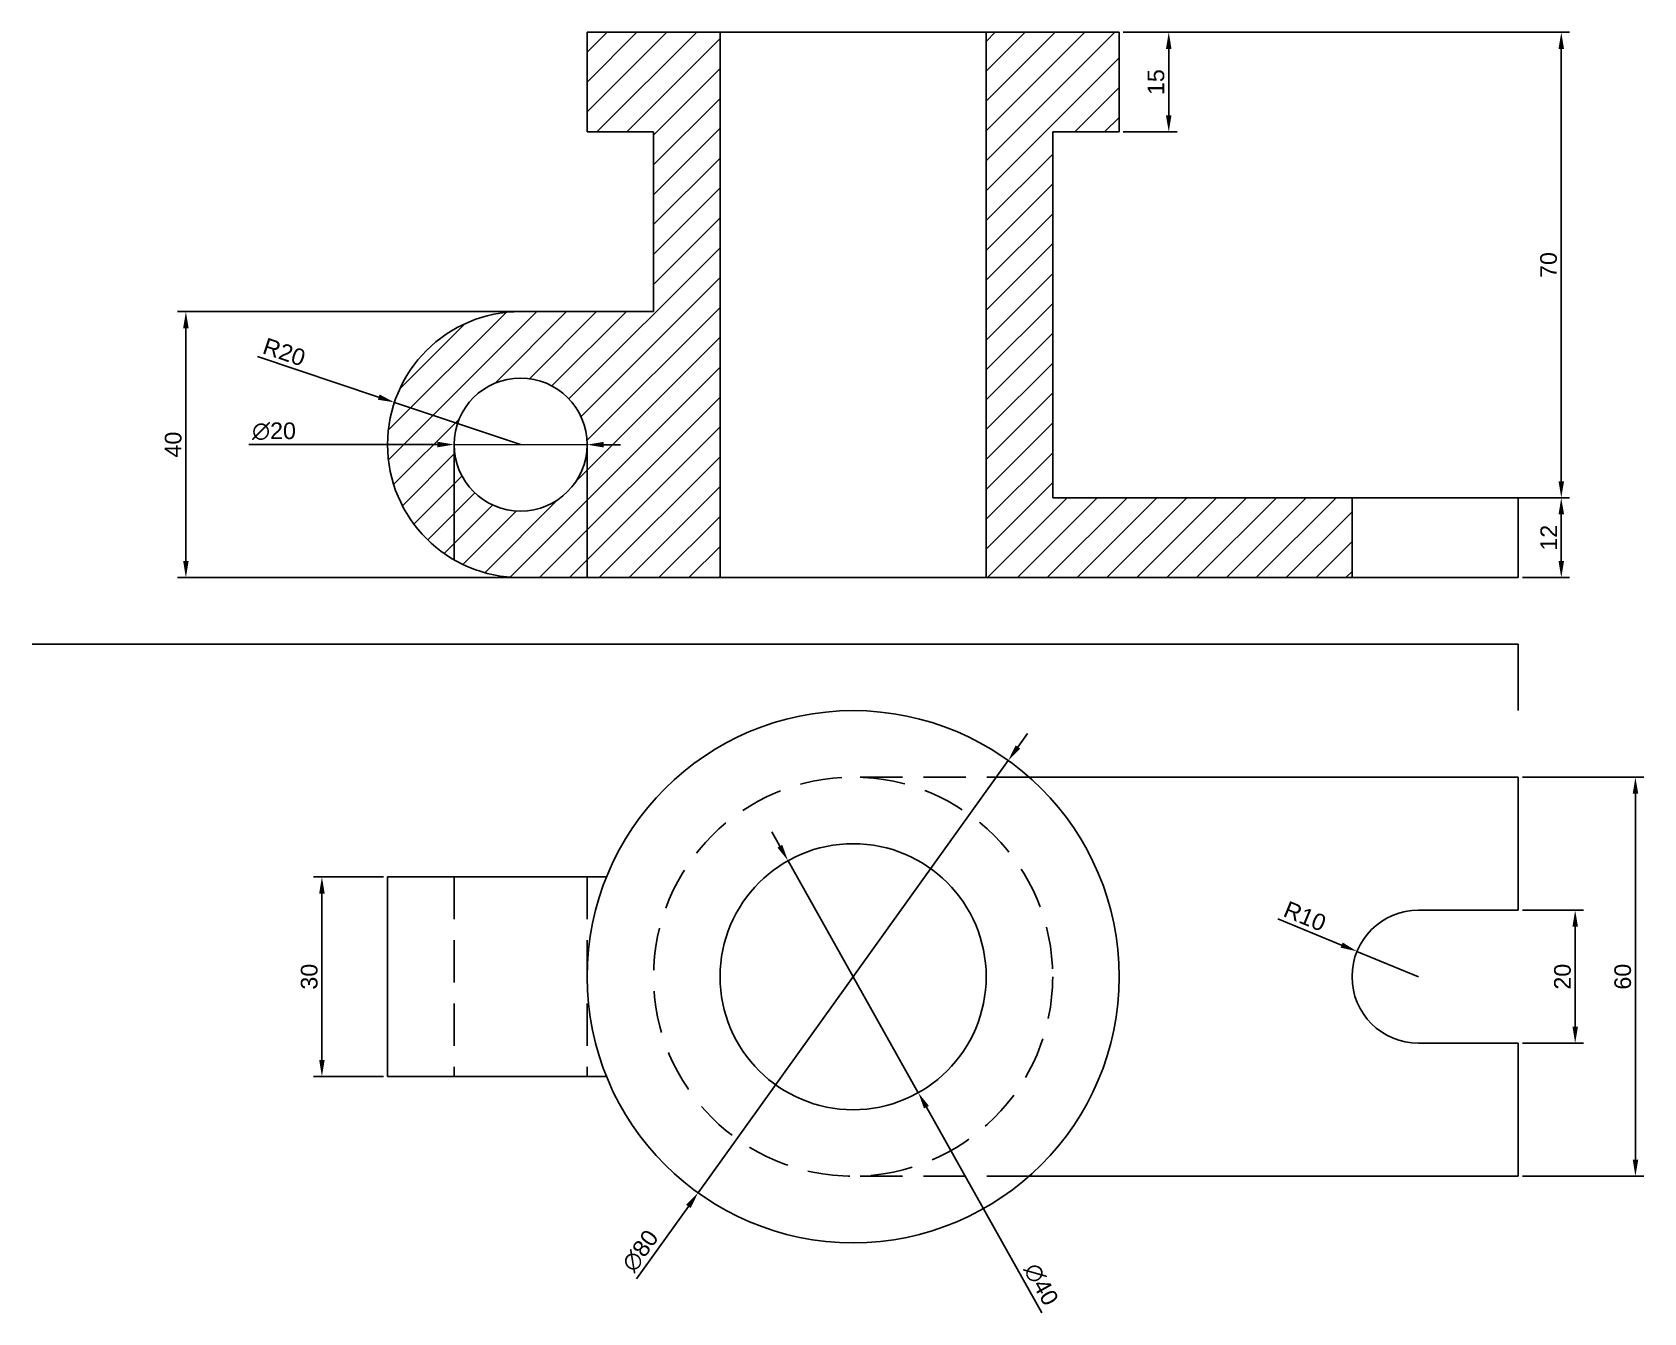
# Model space of a CAD drawing. Header units: millimetres. Extents: x -223 to 19, y -101 to 92.
import ezdxf

# ---------------------------------------------------------------- set-up
doc = ezdxf.new("R2010")
doc.units = ezdxf.units.MM
doc.linetypes.add('DASHED2', pattern=[9.525, 6.35, -3.175])
doc.layers.add('annot', color=30, linetype='Continuous')
doc.layers.add('HIDDEN', color=7, linetype='DASHED2')
doc.styles.get("Standard").update_dxf_attribs({"font": 'arial.ttf'})
doc.dimstyles.new('ISO-25', dxfattribs={"dimtxt": 2.5, "dimasz": 2.5, "dimexe": 1.25, "dimexo": 0.625, "dimtad": 1, "dimtxsty": 'Standard', "dimcen": 2.5, "dimadec": 0, "dimazin": 0, "dimtfac": 1, "dimtmove": 0, "dimatfit": 3, "dimfxl": 1, "dimarcsym": 0})

# ---------------------------------------------------------------- blocks, each defined once
blk = doc.blocks.new('*D1')
at = {"layer": 'annot', "color": 0, "lineweight": -2, "transparency": 16777216}
for p, q in [((-111.02, -30.38), (-112.24, -28.2)), ((-109.79, -32.56), (-90.21, -67.44)), ((-71.62, -100.53), (-88.98, -69.62))]:
    blk.add_line(p, q, dxfattribs=at)
at = {"layer": 'annot', "color": 0, "transparency": 16777216}
for points in [[(-110.66, -30.18), (-111.38, -30.59), (-109.79, -32.56)], [(-88.62, -69.41), (-89.34, -69.82), (-90.21, -67.44)]]:
    blk.add_solid(points, dxfattribs=at)
at = {"layer": 'Defpoints', "color": 0, "transparency": 16777216}
for p in [(-109.79, -32.56), (-90.21, -67.44)]:
    blk.add_point(p, dxfattribs=at)
at = {"layer": 'annot', "color": 0, "transparency": 16777216, "insert": (-71.75, -96.27), "char_height": 2.5, "attachment_point": 5, "rotation": 299.3211}
blk.add_mtext('∅40', dxfattribs=at)
blk = doc.blocks.new('*D2')
at = {"layer": 'annot', "color": 0, "lineweight": -2, "transparency": 16777216}
for p, q in [((-75.23, -15.47), (-73.77, -13.43)), ((-76.69, -17.5), (-123.31, -82.5)), ((-132.59, -95.43), (-124.77, -84.53))]:
    blk.add_line(p, q, dxfattribs=at)
at = {"layer": 'annot', "color": 0, "transparency": 16777216}
for points in [[(-75.57, -15.22), (-74.89, -15.71), (-76.69, -17.5)], [(-125.11, -84.29), (-124.43, -84.78), (-123.31, -82.5)]]:
    blk.add_solid(points, dxfattribs=at)
at = {"layer": 'Defpoints', "color": 0, "transparency": 16777216}
for p in [(-76.69, -17.5), (-123.31, -82.5)]:
    blk.add_point(p, dxfattribs=at)
at = {"layer": 'annot', "color": 0, "transparency": 16777216, "insert": (-131.99, -91.22), "char_height": 2.5, "attachment_point": 5, "rotation": 54.3487}
blk.add_mtext('∅80', dxfattribs=at)
blk = doc.blocks.new('*D3')
at = {"layer": 'annot', "color": 0, "lineweight": -2, "transparency": 16777216}
for p, q in [((-190.84, 30.03), (-162.5, 30.01)), ((-140, 29.99), (-160, 30.01)), ((-137.5, 29.99), (-135, 29.99))]:
    blk.add_line(p, q, dxfattribs=at)
at = {"layer": 'annot', "color": 0, "transparency": 16777216}
for points in [[(-162.5, 30.43), (-162.5, 29.59), (-160, 30.01)], [(-137.5, 30.41), (-137.5, 29.57), (-140, 29.99)]]:
    blk.add_solid(points, dxfattribs=at)
at = {"layer": 'Defpoints', "color": 0, "transparency": 16777216}
for p in [(-160, 30.01), (-140, 29.99)]:
    blk.add_point(p, dxfattribs=at)
at = {"layer": 'annot', "color": 0, "transparency": 16777216, "insert": (-187.07, 32), "char_height": 2.5, "attachment_point": 5, "rotation": 359.9541}
blk.add_mtext('∅20', dxfattribs=at)
blk = doc.blocks.new('*D4')
at = {"layer": 'annot', "color": 0, "lineweight": -2, "transparency": 16777216}
for p, q in [((-189.56, 43.25), (-171.34, 37.14)), ((-150, 30), (-168.97, 36.35))]:
    blk.add_line(p, q, dxfattribs=at)
at = {"layer": 'annot', "color": 0, "transparency": 16777216}
blk.add_solid([(-171.2, 37.54), (-171.47, 36.75), (-168.97, 36.35)], dxfattribs=at)
at = {"layer": 'Defpoints', "color": 0, "transparency": 16777216}
for p in [(-168.97, 36.35), (-150, 30)]:
    blk.add_point(p, dxfattribs=at)
at = {"layer": 'annot', "color": 0, "transparency": 16777216, "insert": (-185.54, 43.91), "char_height": 2.5, "attachment_point": 5, "rotation": 341.4871}
blk.add_mtext('R20', dxfattribs=at)
blk = doc.blocks.new('*D5')
at = {"layer": 'annot', "color": 0, "lineweight": -2, "transparency": 16777216}
for p, q in [((0.63, 22), (7.71, 22)), ((6.46, 19.5), (6.46, 12.5)), ((0.63, 10), (7.71, 10))]:
    blk.add_line(p, q, dxfattribs=at)
at = {"layer": 'annot', "color": 0, "transparency": 16777216}
for points in [[(6.05, 19.5), (6.88, 19.5), (6.46, 22)], [(6.05, 12.5), (6.88, 12.5), (6.46, 10)]]:
    blk.add_solid(points, dxfattribs=at)
at = {"layer": 'Defpoints', "color": 0, "transparency": 16777216}
for p in [(0, 22), (0, 10), (6.46, 10)]:
    blk.add_point(p, dxfattribs=at)
at = {"layer": 'annot', "color": 0, "transparency": 16777216, "insert": (4.58, 16), "char_height": 2.5, "attachment_point": 5, "rotation": 90}
blk.add_mtext('12', dxfattribs=at)
blk = doc.blocks.new('*D6')
at = {"layer": 'annot', "color": 0, "lineweight": -2, "transparency": 16777216}
for p, q in [((0.63, -40), (9.8, -40)), ((8.55, -42.5), (8.55, -57.5)), ((0.63, -60), (9.8, -60))]:
    blk.add_line(p, q, dxfattribs=at)
at = {"layer": 'annot', "color": 0, "transparency": 16777216}
for points in [[(8.14, -42.5), (8.97, -42.5), (8.55, -40)], [(8.14, -57.5), (8.97, -57.5), (8.55, -60)]]:
    blk.add_solid(points, dxfattribs=at)
at = {"layer": 'Defpoints', "color": 0, "transparency": 16777216}
for p in [(0, -40), (0, -60), (8.55, -60)]:
    blk.add_point(p, dxfattribs=at)
at = {"layer": 'annot', "color": 0, "transparency": 16777216, "insert": (6.65, -50), "char_height": 2.5, "attachment_point": 5, "rotation": 90}
blk.add_mtext('20', dxfattribs=at)
blk = doc.blocks.new('*D7')
at = {"layer": 'annot', "color": 0, "lineweight": -2, "transparency": 16777216}
for p, q in [((0.63, -20), (18.86, -20)), ((17.61, -22.5), (17.61, -77.5)), ((0.63, -80), (18.86, -80))]:
    blk.add_line(p, q, dxfattribs=at)
at = {"layer": 'annot', "color": 0, "transparency": 16777216}
for points in [[(17.2, -22.5), (18.03, -22.5), (17.61, -20)], [(17.2, -77.5), (18.03, -77.5), (17.61, -80)]]:
    blk.add_solid(points, dxfattribs=at)
at = {"layer": 'Defpoints', "color": 0, "transparency": 16777216}
for p in [(0, -20), (0, -80), (17.61, -80)]:
    blk.add_point(p, dxfattribs=at)
at = {"layer": 'annot', "color": 0, "transparency": 16777216, "insert": (15.71, -50), "char_height": 2.5, "attachment_point": 5, "rotation": 90}
blk.add_mtext('60', dxfattribs=at)
blk = doc.blocks.new('*D8')
at = {"layer": 'annot', "color": 0, "lineweight": -2, "transparency": 16777216}
for p, q in [((-36.14, -41.3), (-26.56, -45.24)), ((-15, -50), (-24.25, -46.19))]:
    blk.add_line(p, q, dxfattribs=at)
at = {"layer": 'annot', "color": 0, "transparency": 16777216}
blk.add_solid([(-26.4, -44.86), (-26.72, -45.63), (-24.25, -46.19)], dxfattribs=at)
at = {"layer": 'Defpoints', "color": 0, "transparency": 16777216}
for p in [(-24.25, -46.19), (-15, -50)]:
    blk.add_point(p, dxfattribs=at)
at = {"layer": 'annot', "color": 0, "transparency": 16777216, "insert": (-32.08, -40.92), "char_height": 2.5, "attachment_point": 5, "rotation": 337.6309}
blk.add_mtext('R10', dxfattribs=at)
blk = doc.blocks.new('*D9')
at = {"layer": 'annot', "color": 0, "lineweight": -2, "transparency": 16777216}
for p, q in [((-170.62, -35), (-181.12, -35)), ((-179.87, -37.5), (-179.87, -62.5)), ((-170.62, -65), (-181.12, -65))]:
    blk.add_line(p, q, dxfattribs=at)
at = {"layer": 'annot', "color": 0, "transparency": 16777216}
for points in [[(-180.28, -37.5), (-179.45, -37.5), (-179.87, -35)], [(-180.28, -62.5), (-179.45, -62.5), (-179.87, -65)]]:
    blk.add_solid(points, dxfattribs=at)
at = {"layer": 'Defpoints', "color": 0, "transparency": 16777216}
for p in [(-170, -35), (-179.87, -65), (-170, -65)]:
    blk.add_point(p, dxfattribs=at)
at = {"layer": 'annot', "color": 0, "transparency": 16777216, "insert": (-181.77, -50), "char_height": 2.5, "attachment_point": 5, "rotation": 90}
blk.add_mtext('30', dxfattribs=at)
blk = doc.blocks.new('*D10')
at = {"layer": 'annot', "color": 0, "lineweight": -2, "transparency": 16777216}
for p, q in [((-130.63, 50), (-201.57, 50)), ((-200.32, 47.5), (-200.32, 12.5)), ((-130.63, 10), (-201.57, 10))]:
    blk.add_line(p, q, dxfattribs=at)
at = {"layer": 'annot', "color": 0, "transparency": 16777216}
for points in [[(-200.73, 47.5), (-199.9, 47.5), (-200.32, 50)], [(-200.73, 12.5), (-199.9, 12.5), (-200.32, 10)]]:
    blk.add_solid(points, dxfattribs=at)
at = {"layer": 'Defpoints', "color": 0, "transparency": 16777216}
for p in [(-130, 50), (-200.32, 10), (-130, 10)]:
    blk.add_point(p, dxfattribs=at)
at = {"layer": 'annot', "color": 0, "transparency": 16777216, "insert": (-202.22, 30), "char_height": 2.5, "attachment_point": 5, "rotation": 90}
blk.add_mtext('40', dxfattribs=at)
blk = doc.blocks.new('*D11')
at = {"layer": 'annot', "color": 0, "lineweight": -2, "transparency": 16777216}
for p, q in [((-59.38, 92), (-51.3, 92)), ((-52.55, 89.5), (-52.55, 79.5)), ((-59.38, 77), (-51.3, 77))]:
    blk.add_line(p, q, dxfattribs=at)
at = {"layer": 'annot', "color": 0, "transparency": 16777216}
for points in [[(-52.97, 89.5), (-52.14, 89.5), (-52.55, 92)], [(-52.97, 79.5), (-52.14, 79.5), (-52.55, 77)]]:
    blk.add_solid(points, dxfattribs=at)
at = {"layer": 'Defpoints', "color": 0, "transparency": 16777216}
for p in [(-60, 92), (-60, 77), (-52.55, 77)]:
    blk.add_point(p, dxfattribs=at)
at = {"layer": 'annot', "color": 0, "transparency": 16777216, "insert": (-54.46, 84.5), "char_height": 2.5, "attachment_point": 5, "rotation": 90}
blk.add_mtext('15', dxfattribs=at)
blk = doc.blocks.new('*D12')
at = {"layer": 'annot', "color": 0, "lineweight": -2, "transparency": 16777216}
for p, q in [((-59.38, 92), (7.71, 92)), ((6.46, 89.5), (6.46, 24.5)), ((-59.38, 22), (7.71, 22))]:
    blk.add_line(p, q, dxfattribs=at)
at = {"layer": 'annot', "color": 0, "transparency": 16777216}
for points in [[(6.05, 89.5), (6.88, 89.5), (6.46, 92)], [(6.05, 24.5), (6.88, 24.5), (6.46, 22)]]:
    blk.add_solid(points, dxfattribs=at)
at = {"layer": 'Defpoints', "color": 0, "transparency": 16777216}
for p in [(-60, 92), (-60, 22), (6.46, 22)]:
    blk.add_point(p, dxfattribs=at)
at = {"layer": 'annot', "color": 0, "transparency": 16777216, "insert": (4.56, 57), "char_height": 2.5, "attachment_point": 5, "rotation": 90}
blk.add_mtext('70', dxfattribs=at)

msp = doc.modelspace()

# ---------------------------------------------------------------- hatches: boundary and pattern name
h = msp.add_hatch()
h.set_pattern_fill('ANSI31', color=256)
h.paths.add_polyline_path([(-120, 77), (-120, 92), (-140, 92), (-140, 77), (-130, 77), (-130, 50), (-150, 50, 1), (-150, 10), (-120, 10), (-120, 22)])
h.paths.add_polyline_path([(-140, 30, -1), (-160, 30, -1)], flags=16)
h.paths.add_polyline_path([(-70, 77), (-60, 77), (-60, 92), (-80, 92), (-80, 77), (-80, 22), (-80, 10), (-25, 10), (-25, 22), (-70, 22)])

# ---------------------------------------------------------------- linework, layer by layer
for p, q in [((-60, 92), (-140, 92)), ((-100, 92), (-140, 92)), ((-140, 92), (-140, 77)), ((-100, 92), (-120, 92)), ((-120, 92), (-120, 77)), ((-60, 92), (-100, 92)), ((-100, 92), (-60, 92)), ((-100, 92), (-80, 92)), ((-80, 92), (-80, 77)), ((-60, 77), (-60, 92)), ((-140, 77), (-130, 77)), ((-130, 77), (-130, 50)), ((-120, 77), (-120, 22)), ((-80, 77), (-80, 22)), ((-70, 77), (-70, 22)), ((-70, 77), (-60, 77)), ((-130, 50), (-150, 50)), ((-160, 30), (-160, 12.679)), ((-140, 29.992), (-140, 10)), ((-120, 22), (-120, 10)), ((-80, 22), (-80, 10)), ((-70, 22), (0, 22)), ((-25, 10), (-25, 22)), ((0, 10), (0, 22)), ((0, 10), (0, 22)), ((0, 10), (-150, 10)), ((0, 0), (-223.42, 0)), ((0, 0), (0, -10)), ((0, -20), (-73.542, -20)), ((0, -20), (0, -30)), ((0, -40), (0, -20)), ((0, -20), (0, -40)), ((-170, -50), (-170, -35)), ((-170, -35), (-137.081, -35)), ((0, -40), (-15, -40)), ((-170, -50), (-170, -65)), ((0, -60), (-15, -60)), ((0, -70), (0, -60)), ((0, -60), (0, -80)), ((0, -60), (0, -70)), ((-170, -65), (-137.081, -65)), ((0, -70), (0, -80)), ((0, -80), (-73.542, -80))]:
    msp.add_line(p, q)
for centre, radius in [((-150, 30), 10), ((-100, -50), 40), ((-100, -50), 20)]:
    msp.add_circle(centre, radius)
for centre, radius in [((-150, 30), 20), ((-15, -50), 10)]:
    msp.add_arc(centre, radius, 90, 270)
at = {"layer": 'HIDDEN'}
for p, q in [((-73.542, -20), (-100, -20)), ((-160, -35), (-160, -65)), ((-140, -35), (-140, -65)), ((-73.542, -80), (-100, -80))]:
    msp.add_line(p, q, dxfattribs=at)
msp.add_circle((-100, -50), 30, dxfattribs=at)

# ---------------------------------------------------------------- dimensions: what is measured, and where the dimension line sits
at = {"layer": 'annot'}
for base, p1, p2, picture, middle in [((-52.554, 77), (-60, 92), (-60, 77), '*D11', (-54.456, 84.5)), ((6.463, 22), (-60, 92), (-60, 22), '*D12', (4.562, 57)), ((-200.315, 10), (-130, 50), (-130, 10), '*D10', (-202.217, 30)), ((6.463, 10), (0, 22), (0, 10), '*D5', (4.583, 16)), ((17.614, -80), (0, -20), (0, -80), '*D7', (15.713, -50)), ((-179.867, -65), (-170, -35), (-170, -65), '*D9', (-181.77, -50)), ((8.553, -60), (0, -40), (0, -60), '*D6', (6.652, -50))]:
    dim = msp.add_linear_dim(base=base, p1=p1, p2=p2, angle=90, dimstyle='ISO-25', dxfattribs=at)
    dim.commit()
    dim.dimension.update_dxf_attribs({"geometry": picture, "text_midpoint": middle})
for center, mpoint, picture, middle in [((-150, 30), (-168.965, 36.35), '*D4', (-186.143, 42.102)), ((-15, -50), (-24.248, -46.194), '*D8', (-32.801, -42.674))]:
    dim = msp.add_radius_dim(center=center, mpoint=mpoint, dimstyle='ISO-25', dxfattribs=at)
    dim.commit()
    dim.dimension.update_dxf_attribs({"geometry": picture, "text_midpoint": middle, "dimtype": 164})
for p1, p2, picture, middle in [((-140, 29.992), (-160, 30.008), '*D3', (-187.072, 30.03)), ((-76.686, -17.497), (-123.314, -82.503), '*D2', (-130.388, -92.365)), ((-109.794, -32.562), (-90.206, -67.438), '*D1', (-73.467, -97.24))]:
    dim = msp.add_diameter_dim_2p(p1=p1, p2=p2, dimstyle='ISO-25', dxfattribs=at)
    dim.commit()
    dim.dimension.update_dxf_attribs({"geometry": picture, "text_midpoint": middle, "dimtype": 163})

doc.saveas('drawing.dxf')
